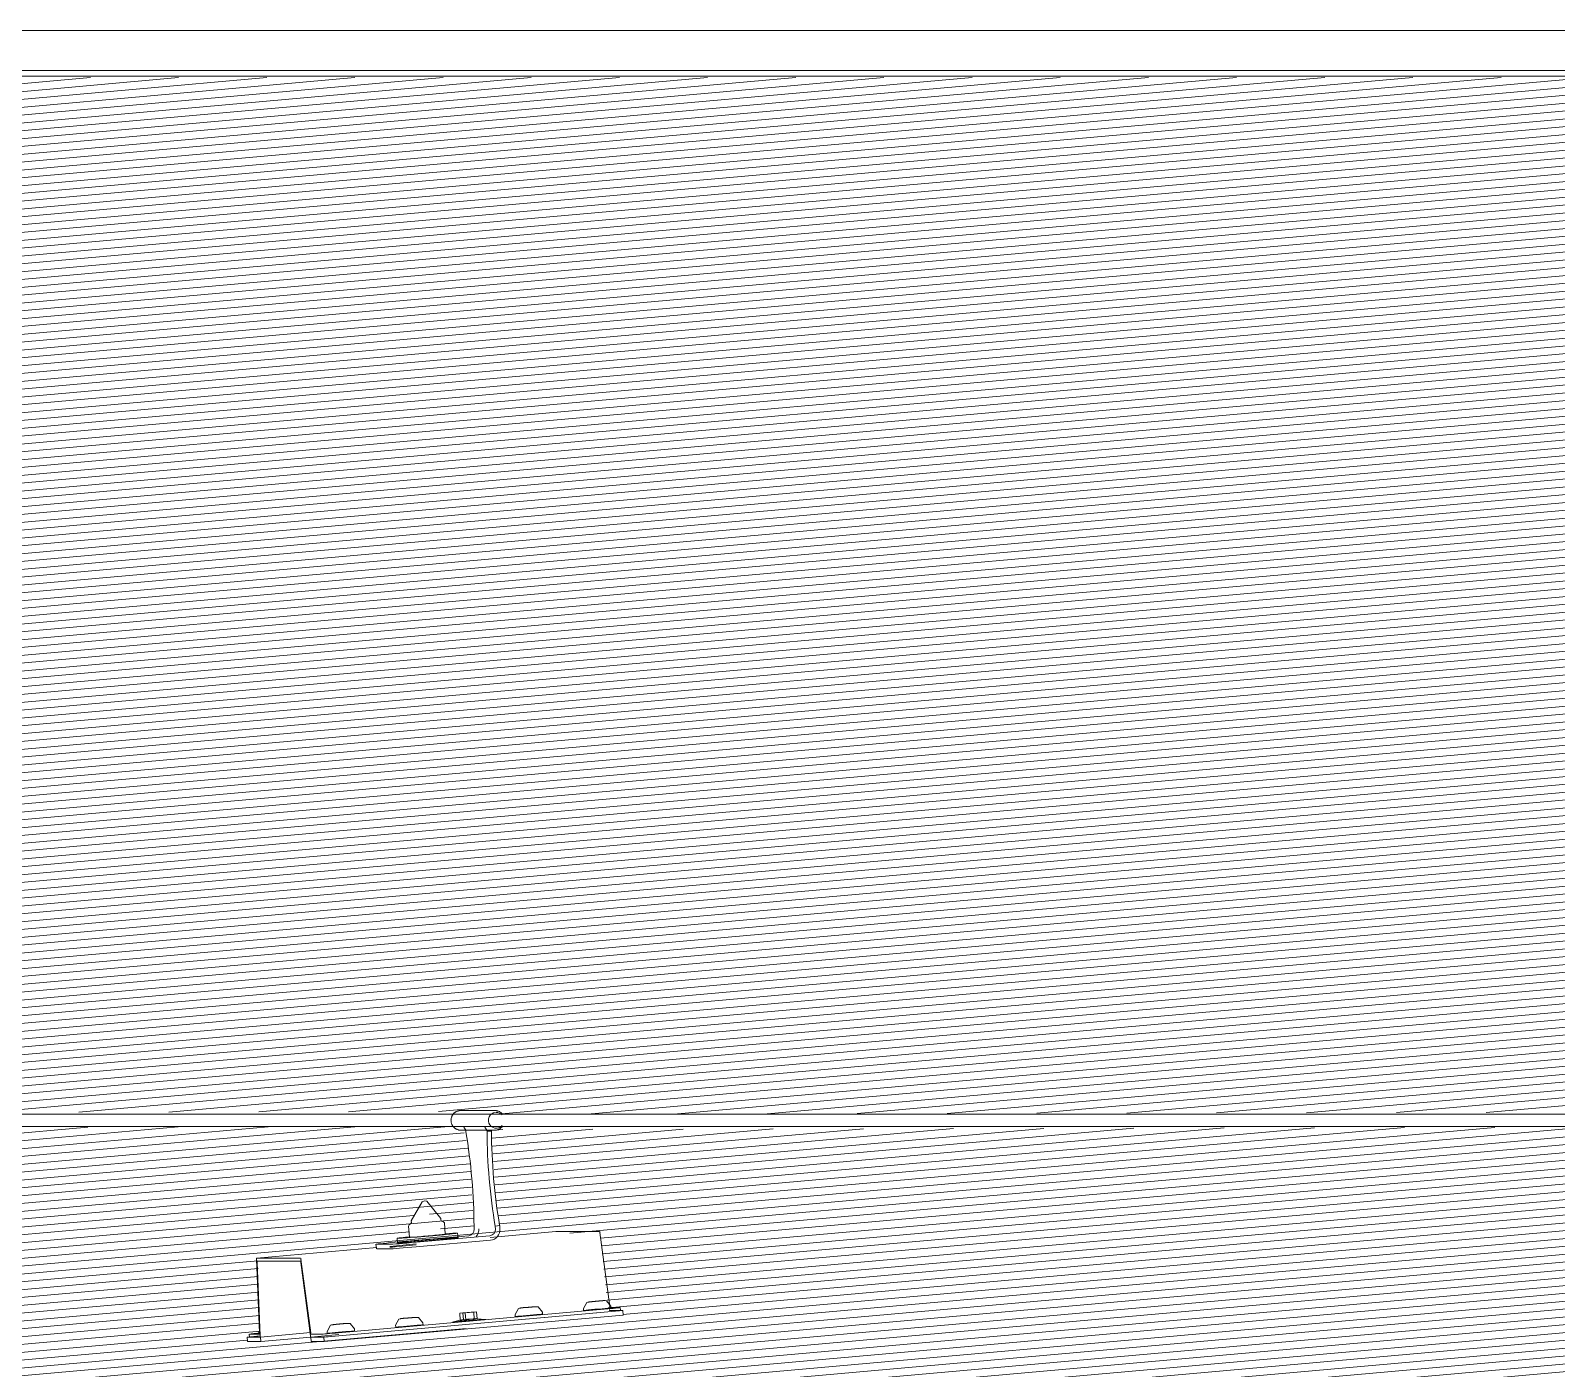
# Model space of a CAD drawing. Header units: millimetres. Extents: x 4237772 to 4686020, y -673 to 29459.
# Drawn here: x 4311462 to 4312463, y 16833 to 17711 of the extents above; entities that cross this region are included whole.
import ezdxf

# ---------------------------------------------------------------- set-up
doc = ezdxf.new("R2010")
doc.units = ezdxf.units.MM
for name, color, linetype, lineweight in [('A-ROOF', 132, 'Continuous', 5), ('A-ROOF-PATT', 132, 'Continuous', 5), ('Q-SPCQ', 91, 'Continuous', 5)]:
    doc.layers.add(name, color=color, linetype=linetype, lineweight=lineweight)

# ---------------------------------------------------------------- blocks, each defined once
blk = doc.blocks.new('Static Line_Sayfa_Metal Deck_Pan Mount - Up to 15 _ pitch - Max 2 Users-1845874-SECTION - GRIDS C4-C5')
at = {"layer": 'Q-SPCQ'}
for p, q in [((4319799.4, 16999.9), (4303711.4, 16999.9)), ((4311766.4, 17002.4), (4311744.4, 17002.4)), ((4303711.4, 16991.9), (4319799.4, 16991.9)), ((4311744.4, 16989.4), (4311766.4, 16989.4)), ((4311747.5, 16989.4), (4311746.2, 16991.4)), ((4311747.6, 16988.3), (4311747.5, 16989.4)), ((4311747.5, 16989.4), (4311761.4, 16989.4)), ((4311760.1, 16991.4), (4311761.4, 16989.4)), ((4311761.4, 16989.4), (4311761.5, 16988.3)), ((4311761.5, 16988.3), (4311764.5, 16988.5)), ((4311764.5, 16988.5), (4311764.4, 16989.7)), ((4311710, 16926.5), (4311710.4, 16927.3)), ((4311710, 16926.5), (4311710.7, 16919.2)), ((4311711.6, 16928.1), (4311710.4, 16927.3)), ((4311711.9, 16928.9), (4311711.6, 16928.1)), ((4311711.8, 16929.9), (4311711.9, 16928.9)), ((4311731.2, 16930.5), (4311731.1, 16931.5)), ((4311731.2, 16930.5), (4311731.7, 16929.8)), ((4311733, 16929.2), (4311731.7, 16929.8)), ((4311733.5, 16928.6), (4311733, 16929.2)), ((4311734.1, 16921.2), (4311733.5, 16928.6)), ((4311753.1, 16924.5), (4311753, 16926.5)), ((4311769.8, 16926.8), (4311766.9, 16926.5)), ((4311766.9, 16926.5), (4311767, 16924.5)), ((4311770, 16924.8), (4311769.8, 16926.8)), ((4311688.6, 16914.6), (4311688.9, 16911.6)), ((4311688.9, 16914.6), (4311697.6, 16914.6)), ((4311715, 16914.8), (4311697.7, 16913.2)), ((4311701, 16915.9), (4311749.6, 16920.2)), ((4311715, 16914.1), (4311701.2, 16912.9)), ((4311702.6, 16918.5), (4311702.8, 16915.5)), ((4311763.4, 16920.2), (4311714.9, 16915.9)), ((4311715.1, 16912.9), (4311763.7, 16917.2)), ((4311742.5, 16918.9), (4311742.2, 16921.9)), ((4311806.6, 16922.9), (4311763.5, 16919.1)), ((4311806.6, 16922.9), (4311835.4, 16922.9)), ((4311835.6, 16922.2), (4311842, 16873.8)), ((4311610.3, 16904.7), (4311612.3, 16856.4)), ((4311689.1, 16912.5), (4311610.4, 16905.5)), ((4311639.2, 16905.5), (4311610.4, 16905.5)), ((4311645.8, 16856.4), (4311639.4, 16904.7)), ((4311689.1, 16911.6), (4311697.8, 16911.6)), ((4311612.7, 16854.4), (4311610.7, 16902.7)), ((4311610.8, 16903.5), (4311639.1, 16903.5)), ((4311639.3, 16902.7), (4311645.7, 16854.4)), ((4311842.9, 16872.6), (4311842.7, 16873.9)), ((4311850.7, 16871.1), (4311654.4, 16853.7)), ((4311850.9, 16868.1), (4311654.7, 16850.7)), ((4311840.7, 16872.2), (4311664.1, 16856.5)), ((4311840.8, 16870.2), (4311664.3, 16854.5)), ((4311744.5, 16864.9), (4311738.9, 16863.5)), ((4311745.6, 16869.5), (4311743.6, 16869.3)), ((4311743.6, 16869.3), (4311747.2, 16869.5)), ((4311743.6, 16869.3), (4311743.9, 16864.7)), ((4311747.7, 16864.1), (4311744, 16863.9)), ((4311744, 16863.9), (4311746, 16864.1)), ((4311751.1, 16870), (4311745.6, 16869.5)), ((4311745.6, 16869.5), (4311746, 16865)), ((4311746, 16864.1), (4311751.5, 16864.6)), ((4311747.2, 16869.5), (4311752.8, 16870)), ((4311747.2, 16869.5), (4311747.6, 16865)), ((4311753.2, 16864.6), (4311747.7, 16864.1)), ((4311754.7, 16870.3), (4311751.1, 16870)), ((4311751.5, 16864.6), (4311755.1, 16864.9)), ((4311752.8, 16870), (4311754.7, 16870.3)), ((4311752.8, 16870), (4311753.1, 16865.5)), ((4311755.1, 16864.9), (4311753.2, 16864.6)), ((4311755, 16865.7), (4311754.7, 16870.3)), ((4311760.7, 16865.3), (4311754.9, 16865.7)), ((4311779.9, 16868.4), (4311780, 16867.1)), ((4311798, 16868.6), (4311797.9, 16870)), ((4311824.8, 16872.4), (4311824.9, 16871.1)), ((4311842, 16871.1), (4311850.7, 16871.1)), ((4311848.9, 16871.1), (4311842.1, 16871.1)), ((4311842.2, 16873.1), (4311848.7, 16873.1)), ((4311849.1, 16871.1), (4311848.9, 16873.1)), ((4311850.7, 16871.1), (4311850.9, 16868.1)), ((4311612.7, 16854.4), (4311604.1, 16853.7)), ((4311612.8, 16853.7), (4311604.1, 16853.7)), ((4311604.1, 16853.7), (4311604.3, 16850.7)), ((4311605.5, 16855.7), (4311605.7, 16853.7)), ((4311612.2, 16855.7), (4311605.7, 16855.7)), ((4311605.8, 16853.7), (4311612.6, 16853.7)), ((4311611.4, 16857.4), (4311611.5, 16856.1)), ((4311612.8, 16853.7), (4311645.7, 16856.6)), ((4311612.8, 16853.7), (4311645.7, 16856.6)), ((4311613, 16850.7), (4311612.8, 16853.7)), ((4311645.8, 16853.6), (4311613, 16850.7)), ((4311645.8, 16853.7), (4311664.2, 16855.3)), ((4311645.8, 16853.7), (4311646, 16850.7)), ((4311654.4, 16853.7), (4311645.8, 16853.7)), ((4311645.9, 16853.7), (4311652.7, 16853.7)), ((4311652.5, 16855.7), (4311646, 16855.7)), ((4311654.7, 16850.7), (4311654.4, 16853.7)), ((4311656.6, 16857.4), (4311656.7, 16856.1)), ((4311674.6, 16857.7), (4311674.5, 16859)), ((4311701.5, 16861.4), (4311701.6, 16860.1)), ((4311719.5, 16861.7), (4311719.4, 16863)), ((4311604.3, 16850.7), (4311613, 16850.7)), ((4311646, 16850.7), (4311654.7, 16850.7))]:
    blk.add_line(p, q, dxfattribs=at)
at = {"layer": 'Q-SPCQ', "flags": 128}
for points in [[(4311743.8, 17002.4), (4311743.6, 17002.3), (4311743.3, 17002.3), (4311743, 17002.2), (4311742.8, 17002.2), (4311742.5, 17002.1), (4311742.3, 17002), (4311742, 17001.9), (4311741.8, 17001.8), (4311741.5, 17001.7), (4311741.3, 17001.6), (4311741, 17001.5), (4311740.8, 17001.3), (4311740.6, 17001.2), (4311740.4, 17001), (4311740.2, 17000.9), (4311740, 17000.7), (4311739.8, 17000.5), (4311739.6, 17000.3), (4311739.4, 17000.1), (4311739.3, 16999.9), (4311739.1, 16999.7), (4311739, 16999.5), (4311738.8, 16999.3), (4311738.7, 16999.1), (4311738.6, 16998.8), (4311738.5, 16998.6), (4311738.4, 16998.4), (4311738.3, 16998.1), (4311738.2, 16997.9), (4311738.1, 16997.7), (4311738, 16997.4), (4311738, 16997.2), (4311737.9, 16996.9), (4311737.9, 16996.7), (4311737.9, 16996.4), (4311737.9, 16996.2), (4311737.8, 16995.9), (4311737.9, 16995.6), (4311737.9, 16995.4), (4311737.9, 16995.1), (4311737.9, 16994.9), (4311738, 16994.6), (4311738, 16994.4), (4311738.1, 16994.1), (4311738.2, 16993.9), (4311738.2, 16993.7), (4311738.3, 16993.4), (4311738.4, 16993.2), (4311738.6, 16993), (4311738.7, 16992.7), (4311738.8, 16992.5), (4311738.9, 16992.3), (4311739.1, 16992.1), (4311739.2, 16991.9), (4311739.4, 16991.7), (4311739.6, 16991.5), (4311739.8, 16991.3), (4311740, 16991.1), (4311740.2, 16990.9), (4311740.4, 16990.8), (4311740.6, 16990.6), (4311740.8, 16990.5), (4311741, 16990.3), (4311741.2, 16990.2), (4311741.5, 16990.1), (4311741.7, 16990), (4311742, 16989.8), (4311742.2, 16989.8), (4311742.5, 16989.7), (4311742.7, 16989.6), (4311743, 16989.5), (4311743.2, 16989.5), (4311743.5, 16989.4), (4311743.8, 16989.4), (4311744, 16989.4), (4311744.3, 16989.4), (4311744.4, 16989.4)], [(4311744.4, 17002.4), (4311744.1, 17002.4), (4311743.9, 17002.4), (4311743.8, 17002.4)], [(4311771.2, 17000.3), (4311771.1, 17000.5), (4311770.9, 17000.7), (4311770.7, 17000.8), (4311770.5, 17001), (4311770.3, 17001.1), (4311770, 17001.3), (4311769.8, 17001.4), (4311769.6, 17001.6), (4311769.4, 17001.7), (4311769.1, 17001.8), (4311768.9, 17001.9), (4311768.6, 17002), (4311768.4, 17002.1), (4311768.1, 17002.2), (4311767.8, 17002.2), (4311767.6, 17002.3), (4311767.3, 17002.3), (4311767.1, 17002.3), (4311766.8, 17002.4), (4311766.5, 17002.4), (4311766.4, 17002.4)], [(4311766.4, 16989.4), (4311766.7, 16989.4), (4311767, 16989.4), (4311767, 16989.4)], [(4311767, 16989.4), (4311767.3, 16989.4), (4311767.5, 16989.5), (4311767.8, 16989.5), (4311768.1, 16989.6), (4311768.3, 16989.7), (4311768.6, 16989.7), (4311768.8, 16989.8), (4311769.1, 16989.9), (4311769.3, 16990), (4311769.5, 16990.2), (4311769.8, 16990.3), (4311770, 16990.4), (4311770.2, 16990.6), (4311770.4, 16990.7), (4311770.6, 16990.9), (4311770.8, 16991.1), (4311771, 16991.3), (4311771.2, 16991.4), (4311771.4, 16991.6), (4311771.6, 16991.8)], [(4311711.8, 16929.9), (4311719, 16942.5), (4311720.4, 16943.1)], [(4311731.1, 16931.5), (4311721.9, 16942.8), (4311720.4, 16943.1)], [(4311779.9, 16868.4), (4311782.2, 16872.4), (4311782.9, 16872.6), (4311783.1, 16872.7), (4311783.3, 16872.7), (4311783.4, 16872.7), (4311783.5, 16872.7), (4311783.6, 16872.8), (4311783.7, 16872.8), (4311783.7, 16872.8), (4311783.8, 16872.8), (4311783.9, 16872.8), (4311784, 16872.8), (4311784.1, 16872.8), (4311784.2, 16872.8), (4311784.4, 16872.9), (4311784.5, 16872.9), (4311784.6, 16872.9), (4311784.7, 16872.9), (4311784.9, 16872.9), (4311785, 16872.9), (4311785.2, 16872.9), (4311785.3, 16873), (4311785.5, 16873), (4311785.7, 16873), (4311785.8, 16873), (4311786, 16873), (4311786.2, 16873), (4311786.4, 16873), (4311786.5, 16873.1), (4311786.7, 16873.1), (4311786.9, 16873.1), (4311787.1, 16873.1), (4311787.3, 16873.1), (4311787.5, 16873.2), (4311787.7, 16873.2), (4311787.9, 16873.2), (4311788.1, 16873.2), (4311788.3, 16873.2), (4311788.5, 16873.2), (4311788.7, 16873.3), (4311788.9, 16873.3), (4311789.1, 16873.3), (4311789.3, 16873.3), (4311789.5, 16873.3), (4311789.7, 16873.3), (4311789.9, 16873.4), (4311790.1, 16873.4), (4311790.3, 16873.4), (4311790.5, 16873.4), (4311790.6, 16873.4), (4311790.8, 16873.4), (4311791, 16873.4), (4311791.2, 16873.5), (4311791.4, 16873.5), (4311791.5, 16873.5), (4311791.7, 16873.5), (4311791.8, 16873.5), (4311792, 16873.5), (4311792.1, 16873.5), (4311792.3, 16873.5), (4311792.4, 16873.6), (4311792.6, 16873.6), (4311792.7, 16873.6), (4311792.8, 16873.6), (4311792.9, 16873.6), (4311793, 16873.6), (4311793.1, 16873.6), (4311793.2, 16873.6), (4311793.3, 16873.6), (4311793.4, 16873.6), (4311793.5, 16873.6), (4311793.6, 16873.6), (4311793.7, 16873.6), (4311793.8, 16873.6), (4311793.8, 16873.6)], [(4311797.9, 16870), (4311795, 16873.5), (4311794.3, 16873.6), (4311794, 16873.6), (4311793.8, 16873.6), (4311793.8, 16873.6)], [(4311824.8, 16872.4), (4311827.1, 16876.4), (4311827.7, 16876.6), (4311828, 16876.7), (4311828.1, 16876.7), (4311828.3, 16876.7), (4311828.4, 16876.7), (4311828.4, 16876.7), (4311828.5, 16876.8), (4311828.6, 16876.8), (4311828.7, 16876.8), (4311828.8, 16876.8), (4311828.9, 16876.8), (4311829, 16876.8), (4311829.1, 16876.8), (4311829.2, 16876.8), (4311829.4, 16876.8), (4311829.5, 16876.9), (4311829.6, 16876.9), (4311829.8, 16876.9), (4311829.9, 16876.9), (4311830.1, 16876.9), (4311830.2, 16876.9), (4311830.4, 16877), (4311830.5, 16877), (4311830.7, 16877), (4311830.9, 16877), (4311831, 16877), (4311831.2, 16877), (4311831.4, 16877.1), (4311831.6, 16877.1), (4311831.8, 16877.1), (4311832, 16877.1), (4311832.2, 16877.1), (4311832.4, 16877.1), (4311832.6, 16877.2), (4311832.8, 16877.2), (4311833, 16877.2), (4311833.2, 16877.2), (4311833.4, 16877.2), (4311833.6, 16877.2), (4311833.8, 16877.3), (4311834, 16877.3), (4311834.2, 16877.3), (4311834.4, 16877.3), (4311834.6, 16877.3), (4311834.8, 16877.3), (4311835, 16877.4), (4311835.1, 16877.4), (4311835.3, 16877.4), (4311835.5, 16877.4), (4311835.7, 16877.4), (4311835.9, 16877.4), (4311836.1, 16877.4), (4311836.2, 16877.5), (4311836.4, 16877.5), (4311836.6, 16877.5), (4311836.7, 16877.5), (4311836.9, 16877.5), (4311837, 16877.5), (4311837.2, 16877.5), (4311837.3, 16877.5), (4311837.4, 16877.5), (4311837.6, 16877.6), (4311837.7, 16877.6), (4311837.8, 16877.6), (4311837.9, 16877.6), (4311838, 16877.6), (4311838.1, 16877.6), (4311838.2, 16877.6), (4311838.3, 16877.6), (4311838.4, 16877.6), (4311838.5, 16877.6), (4311838.6, 16877.6), (4311838.7, 16877.6), (4311838.7, 16877.6)], [(4311842.7, 16873.9), (4311839.8, 16877.5), (4311839.1, 16877.6), (4311838.9, 16877.6), (4311838.7, 16877.6), (4311838.7, 16877.6)], [(4311701.5, 16861.4), (4311703.7, 16865.4), (4311704.4, 16865.6), (4311704.6, 16865.7), (4311704.8, 16865.7), (4311704.9, 16865.8), (4311705, 16865.8), (4311705.1, 16865.8), (4311705.2, 16865.8), (4311705.3, 16865.8), (4311705.3, 16865.8), (4311705.4, 16865.8), (4311705.5, 16865.8), (4311705.6, 16865.9), (4311705.8, 16865.9), (4311705.9, 16865.9), (4311706, 16865.9), (4311706.1, 16865.9), (4311706.3, 16865.9), (4311706.4, 16865.9), (4311706.5, 16865.9), (4311706.7, 16866), (4311706.8, 16866), (4311707, 16866), (4311707.2, 16866), (4311707.3, 16866), (4311707.5, 16866), (4311707.7, 16866.1), (4311707.9, 16866.1), (4311708.1, 16866.1), (4311708.2, 16866.1), (4311708.4, 16866.1), (4311708.6, 16866.1), (4311708.8, 16866.2), (4311709, 16866.2), (4311709.2, 16866.2), (4311709.4, 16866.2), (4311709.6, 16866.2), (4311709.8, 16866.3), (4311710, 16866.3), (4311710.2, 16866.3), (4311710.4, 16866.3), (4311710.6, 16866.3), (4311710.8, 16866.3), (4311711, 16866.4), (4311711.2, 16866.4), (4311711.4, 16866.4), (4311711.6, 16866.4), (4311711.8, 16866.4), (4311712, 16866.4), (4311712.2, 16866.4), (4311712.3, 16866.5), (4311712.5, 16866.5), (4311712.7, 16866.5), (4311712.9, 16866.5), (4311713, 16866.5), (4311713.2, 16866.5), (4311713.4, 16866.5), (4311713.5, 16866.5), (4311713.7, 16866.6), (4311713.8, 16866.6), (4311713.9, 16866.6), (4311714.1, 16866.6), (4311714.2, 16866.6), (4311714.3, 16866.6), (4311714.4, 16866.6), (4311714.5, 16866.6), (4311714.6, 16866.6), (4311714.7, 16866.6), (4311714.8, 16866.6), (4311714.9, 16866.6), (4311715, 16866.6), (4311715.1, 16866.6), (4311715.2, 16866.6), (4311715.3, 16866.6), (4311715.3, 16866.6)], [(4311719.4, 16863), (4311716.5, 16866.5), (4311715.8, 16866.6), (4311715.5, 16866.6), (4311715.4, 16866.6), (4311715.3, 16866.6)], [(4311656.6, 16857.4), (4311658.8, 16861.4), (4311659.5, 16861.7), (4311659.8, 16861.7), (4311659.9, 16861.8), (4311660, 16861.8), (4311660.1, 16861.8), (4311660.2, 16861.8), (4311660.3, 16861.8), (4311660.4, 16861.8), (4311660.5, 16861.8), (4311660.6, 16861.8), (4311660.7, 16861.9), (4311660.8, 16861.9), (4311660.9, 16861.9), (4311661, 16861.9), (4311661.1, 16861.9), (4311661.3, 16861.9), (4311661.4, 16861.9), (4311661.5, 16861.9), (4311661.7, 16862), (4311661.8, 16862), (4311662, 16862), (4311662.1, 16862), (4311662.3, 16862), (4311662.5, 16862), (4311662.6, 16862.1), (4311662.8, 16862.1), (4311663, 16862.1), (4311663.2, 16862.1), (4311663.4, 16862.1), (4311663.6, 16862.1), (4311663.7, 16862.2), (4311663.9, 16862.2), (4311664.1, 16862.2), (4311664.3, 16862.2), (4311664.5, 16862.2), (4311664.7, 16862.2), (4311664.9, 16862.3), (4311665.1, 16862.3), (4311665.3, 16862.3), (4311665.5, 16862.3), (4311665.7, 16862.3), (4311665.9, 16862.4), (4311666.1, 16862.4), (4311666.3, 16862.4), (4311666.5, 16862.4), (4311666.7, 16862.4), (4311666.9, 16862.4), (4311667.1, 16862.4), (4311667.3, 16862.5), (4311667.5, 16862.5), (4311667.7, 16862.5), (4311667.8, 16862.5), (4311668, 16862.5), (4311668.2, 16862.5), (4311668.3, 16862.5), (4311668.5, 16862.6), (4311668.6, 16862.6), (4311668.8, 16862.6), (4311668.9, 16862.6), (4311669.1, 16862.6), (4311669.2, 16862.6), (4311669.3, 16862.6), (4311669.4, 16862.6), (4311669.6, 16862.6), (4311669.7, 16862.6), (4311669.8, 16862.6), (4311669.9, 16862.6), (4311670, 16862.6), (4311670.1, 16862.7), (4311670.1, 16862.7), (4311670.2, 16862.7), (4311670.3, 16862.7), (4311670.4, 16862.7), (4311670.4, 16862.7)], [(4311674.5, 16859), (4311671.6, 16862.5), (4311670.9, 16862.6), (4311670.6, 16862.7), (4311670.5, 16862.7), (4311670.4, 16862.7)]]:
    blk.add_lwpolyline(points, dxfattribs=at)
at = {"layer": 'Q-SPCQ'}
for centre, major_axis, ratio, start_param, end_param in [((4311767.6, 16995.9), (0, 5.22), 0.984809, 0.087266, 3.228859), ((4311767.6, 16995.9), (0, 5.22), 0.984809, 5.445335, 6.283185), ((4311739.4, 16957.4), (-6.2, 69.7), 0.172982, 4.23824, 5.155806), ((4311775.1, 16957.4), (-6.2, 69.7), 0.172982, 1.096647, 2.014213), ((4311778, 16957.7), (-6.2, 69.7), 0.172982, 1.096647, 2.014213), ((4311767.6, 16995.9), (0, 5.22), 0.984809, 3.228859, 3.975747), ((4311749.2, 16924.2), (0, 4), 0.984809, 3.228859, 4.799655), ((4311749.2, 16924.2), (0, 7), 0.984809, 4.014257, 4.799655), ((4311763.1, 16924.2), (0, 4), 0.984809, 3.228859, 4.799655), ((4311763.1, 16924.2), (0, 7), 0.984809, 3.228859, 4.799655), ((4311703.6, 16915.9), (14.9, 1.3), 0.015134, 1.744673, 3.315469), ((4311712.3, 16915.9), (14.9, 1.3), 0.015134, 3.315469, 4.886265), ((4311722.6, 16917.2), (19.8, 1.7), 0.015134, 0.173876, 3.315469), ((4311722.4, 16920.2), (19.8, 1.7), 0.015134, 2.242443, 3.315469), ((4311722.4, 16920.2), (19.8, 1.7), 0.015134, 3.315469, 6.457062), ((4311722.6, 16917.2), (19.8, 1.7), 0.015134, 3.315469, 6.457062), ((4311722.4, 16920.2), (11.7, 1), 0.015134, 3.315469, 6.457062), ((4311722.4, 16920.2), (19.8, 1.7), 0.015134, 0.173876, 0.959275), ((4311835.5, 16921.9), (-0.088, 0.996), 0.172982, 4.949182, 6.048046), ((4311610.5, 16904.5), (-0.088, 0.996), 0.172982, 0.204407, 1.303271), ((4311639.3, 16904.5), (-0.088, 0.996), 0.172982, 4.949182, 6.267819), ((4311703.9, 16912.9), (14.9, 1.3), 0.015134, 1.744673, 1.991992), ((4311712.5, 16912.9), (14.9, 1.3), 0.015134, 3.315469, 4.886265), ((4311610.9, 16902.5), (-0.088, 0.996), 0.172982, 0.204407, 1.303271), ((4311639.2, 16902.5), (-0.088, 0.996), 0.172982, 4.949182, 6.267819), ((4311842.1, 16874.1), (-0.088, 0.996), 0.172982, 1.80759, 2.906454), ((4311749.8, 16864.4), (11, 0.9), 0.015134, 0.173876, 3.315469), ((4311749.8, 16864.4), (11, 0.9), 0.015134, 3.315469, 6.457062), ((4311789, 16867.9), (8.97, 0.77), 0.015134, 0.173876, 3.315469), ((4311789, 16867.9), (8.97, 0.77), 0.015134, 3.315469, 6.457062), ((4311833.9, 16871.9), (8.97, 0.77), 0.015134, 0.173876, 3.315469), ((4311833.9, 16871.9), (8.97, 0.77), 0.015134, 3.315469, 6.457062), ((4311838.9, 16872.2), (9.96, 0.86), 0.015134, 4.886265, 6.457062), ((4311842, 16872.1), (-0.088, 0.996), 0.172982, 1.80759, 3.126226), ((4311839.1, 16870.2), (9.96, 0.86), 0.015134, 5.409864, 6.457062), ((4311615.5, 16856.5), (9.96, 0.86), 0.015134, 2.006472, 3.315469), ((4311615.6, 16854.5), (9.96, 0.86), 0.015134, 2.006472, 3.05367), ((4311620.5, 16856.9), (8.97, 0.77), 0.015134, 3.141593, 3.315469), ((4311612.1, 16856.7), (-0.088, 0.996), 0.172982, 3.141593, 4.444863), ((4311612.5, 16854.7), (-0.088, 0.996), 0.172982, 3.141593, 4.444863), ((4311645.8, 16854.7), (-0.088, 0.996), 0.172982, 1.80759, 3.126226), ((4311645.9, 16856.7), (-0.088, 0.996), 0.172982, 1.80759, 3.126226), ((4311662.3, 16856.5), (9.96, 0.86), 0.015134, 3.315469, 4.886265), ((4311662.5, 16854.5), (9.96, 0.86), 0.015134, 3.577268, 4.362667), ((4311665.7, 16856.9), (8.97, 0.77), 0.015134, 0.173876, 3.315469), ((4311665.7, 16856.9), (8.97, 0.77), 0.015134, 3.315469, 6.457062), ((4311710.5, 16860.9), (8.97, 0.77), 0.015134, 0.173876, 3.315469), ((4311710.5, 16860.9), (8.97, 0.77), 0.015134, 3.315469, 6.457062)]:
    blk.add_ellipse(centre, major_axis=major_axis, ratio=ratio, start_param=start_param, end_param=end_param, dxfattribs=at)
for points in [[(4311743.9, 16864.7), (4311744.6, 16864.8), (4311745.8, 16865), (4311747, 16865), (4311747.6, 16865)], [(4311746, 16865), (4311745.6, 16865), (4311744.9, 16865), (4311744.3, 16864.8), (4311743.9, 16864.7)], [(4311751.5, 16865.5), (4311750.5, 16865.5), (4311748.7, 16865.4), (4311746.9, 16865.1), (4311746, 16865)], [(4311747.6, 16865), (4311748.5, 16865.1), (4311750.4, 16865.4), (4311752.2, 16865.5), (4311753.1, 16865.5)], [(4311755, 16865.7), (4311754.4, 16865.8), (4311753.2, 16865.8), (4311752.1, 16865.6), (4311751.5, 16865.5)], [(4311753.1, 16865.5), (4311753.5, 16865.6), (4311754.1, 16865.8), (4311754.7, 16865.8), (4311755, 16865.7)]]:
    blk.add_open_spline(points, degree=3, dxfattribs=at)
blk = doc.blocks.new('Ridge Capping - Ridge Capping-1882401-SECTION - GRIDS C4-C5')
at = {"layer": 'A-ROOF'}
for p, q in [((4311128.9, 17710.8), (4330502.4, 17710.9)), ((4330207.8, 17684.7), (4310834.3, 17684.7)), ((4330199.7, 17681), (4310826.5, 17681))]:
    blk.add_line(p, q, dxfattribs=at)

msp = doc.modelspace()

# ---------------------------------------------------------------- hatches: boundary and pattern name
at = {"layer": 'A-ROOF-PATT'}
h = msp.add_hatch(dxfattribs=at)
h.set_pattern_fill('FP_1', color=256, style=0, pattern_type=2)
h.set_pattern_definition([(5.077, (33884.955, -378081.246), (-57.82285798, -2.2084e-06), [])])
h.paths.add_polyline_path([(4321131.9, 16882.5), (4321136.8, 16921.5), (4321136.5, 16907.7)])
h.paths.add_polyline_path([(4308219.8, 15733.2), (4321131.9, 16882.5), (4321138.2, 16907.7), (4321139.7, 16913.4), (4321139.7, 16917.4), (4321144.3, 16917.4), (4321149, 16881.9), (4321588.1, 16922.6), (4321586.5, 16926), (4321581.1, 16930.8), (4321580.8, 16934.9), (4321589.8, 16938.6), (4321597.8, 16937.3), (4321602.5, 16936.1), (4321760.2, 16936.1), (4330154.7, 17681), (4329622.5, 17681), (4310814.6, 17679.9), (4302722.9, 16961), (4302725.8, 16926.9), (4302701.2, 16923.2), (4302805.2, 16921.5), (4302826.9, 16878.1), (4302869.1, 16877.1), (4302869, 16872.1), (4302802.8, 16868.2), (4302802.5, 16870.2), (4302779.9, 16868.2), (4302779.6, 16870.6), (4302729.5, 16868.2), (4302727.4, 16875.1), (4302710.8, 16911.3), (4302665, 16907.3), (4302649.1, 16852.5), (4302585, 16848.9), (4302584.7, 16850.9), (4302562.1, 16848.9), (4302561.8, 16851.3), (4302511.7, 16848.9), (4302511.4, 16854.9), (4302553.3, 16858.6), (4302566.9, 16910.1), (4302672.6, 16921.5), (4302673.3, 16932.2), (4302694.5, 16932.6), (4302696, 16933.3), (4302680.9, 16934.1), (4302679.7, 16934.9), (4302670.5, 16934.1), (4302673.3, 16942.3), (4302697.9, 16939), (4302698.3, 16940.6), (4302698.3, 16946.2), (4302701.8, 16959.1), (4291582.4, 15971.2), (4300499.3, 15971.2), (4298099.9, 15758), (4308200.8, 15733.3)])
h.paths.add_polyline_path([(4320706.1, 16848.9), (4320660.7, 16848.9), (4320660.4, 16851.3), (4320610.3, 16848.9), (4320610, 16854.9), (4320651.9, 16858.6), (4320665.4, 16910.1), (4320771.2, 16921.5), (4320771.3, 16932.1), (4320769.1, 16934.1), (4320771.1, 16939.3), (4320781.5, 16941), (4320784.8, 16940.5), (4320789.9, 16941.6), (4320795.6, 16941.7), (4320797, 16946.2), (4320794.9, 16976.7), (4320795.6, 16979.2), (4320796.6, 16980.9), (4320795.6, 16992.4), (4320800.7, 16992.4), (4320819.5, 16946.5), (4320816.1, 16946.2), (4320817.2, 16926.4), (4320799.4, 16926.4), (4320801.5, 16923.2), (4320903.8, 16921.5), (4320925.5, 16878.1), (4320967.6, 16878.1), (4320967.6, 16872.1), (4320901.4, 16868.2), (4320901.1, 16870.2), (4320878.5, 16868.2), (4320878.2, 16870.6), (4320828.1, 16868.2), (4320826, 16875.1), (4320809.4, 16911.3), (4320763.6, 16907.3), (4320747.7, 16852.5), (4320713.5, 16849.5)])
h.paths.add_polyline_path([(4303610.6, 16850.7), (4303602.2, 16850.7), (4303601.9, 16853.6), (4303560.5, 16850.7), (4303560.3, 16853.7), (4303568.8, 16856.4), (4303567.2, 16905.5), (4303697.7, 16919.4), (4303719.6, 16920.2), (4303719.9, 16919.1), (4303762.8, 16922.9), (4303776, 16921.5), (4303791.9, 16921.5), (4303797, 16873.1), (4303798.4, 16871.1), (4303806.8, 16871.1), (4303806.8, 16868.1), (4303610.9, 16850.7)])
h.paths.add_polyline_path([(4304616.1, 16850.7), (4304607.7, 16850.7), (4304607.4, 16853.6), (4304566, 16850.7), (4304565.7, 16853.7), (4304574.3, 16856.4), (4304572.6, 16905.5), (4304703.2, 16919.4), (4304725.1, 16920.2), (4304725.4, 16919.1), (4304768.3, 16922.9), (4304781.5, 16921.5), (4304797.4, 16921.5), (4304802.5, 16873.1), (4304803.9, 16871.1), (4304812.3, 16871.1), (4304812.3, 16868.1), (4304616.4, 16850.7)])
h.paths.add_polyline_path([(4305621.8, 16850.7), (4305613.2, 16850.7), (4305612.9, 16853.6), (4305571.5, 16850.7), (4305571.2, 16853.7), (4305579.8, 16856.4), (4305578.1, 16905.5), (4305708.7, 16919.4), (4305730.6, 16920.2), (4305730.8, 16919.1), (4305773.8, 16922.9), (4305787, 16921.5), (4305802.9, 16921.5), (4305808, 16873.1), (4305809.3, 16871.1), (4305817.8, 16871.1), (4305817.8, 16868.1), (4305655.5, 16853.7)])
h.paths.add_polyline_path([(4306627.3, 16850.7), (4306618.6, 16850.7), (4306618.4, 16853.6), (4306577, 16850.7), (4306576.7, 16853.7), (4306585.3, 16856.4), (4306583.6, 16905.5), (4306714.2, 16919.4), (4306736.1, 16920.2), (4306736.3, 16919.1), (4306779.2, 16922.9), (4306792.5, 16921.5), (4306808.3, 16921.5), (4306813.5, 16873.1), (4306814.8, 16871.1), (4306823.3, 16871.1), (4306823.3, 16868.1), (4306661, 16853.7)])
h.paths.add_polyline_path([(4307632.8, 16850.7), (4307624.1, 16850.7), (4307623.9, 16853.6), (4307582.4, 16850.7), (4307582.2, 16853.7), (4307590.7, 16856.4), (4307589.1, 16905.5), (4307719.6, 16919.4), (4307741.5, 16920.2), (4307741.8, 16919.1), (4307784.7, 16922.9), (4307797.9, 16921.5), (4307813.8, 16921.5), (4307818.9, 16873.1), (4307820.3, 16871.1), (4307828.7, 16871.1), (4307828.7, 16868.1), (4307666.4, 16853.7)])
h.paths.add_polyline_path([(4308638, 16850.7), (4308629.6, 16850.7), (4308629.3, 16853.6), (4308587.9, 16850.7), (4308587.7, 16853.7), (4308596.2, 16856.4), (4308594.5, 16905.5), (4308725.1, 16919.4), (4308747, 16920.2), (4308747.3, 16919.1), (4308790.2, 16922.9), (4308803.4, 16921.5), (4308819.3, 16921.5), (4308824.4, 16873.1), (4308825.8, 16871.1), (4308834.2, 16871.1), (4308834.2, 16868.1), (4308638.3, 16850.7)])
h.paths.add_polyline_path([(4309643.5, 16850.7), (4309635.1, 16850.7), (4309634.8, 16853.6), (4309593.4, 16850.7), (4309593.1, 16853.7), (4309601.7, 16856.4), (4309600, 16905.5), (4309730.6, 16919.4), (4309752.5, 16920.2), (4309752.7, 16919.1), (4309795.7, 16922.9), (4309808.9, 16921.5), (4309824.8, 16921.5), (4309830.1, 16873.1), (4309831.3, 16871.1), (4309839.7, 16871.1), (4309839.7, 16868.1), (4309643.7, 16850.7)])
h.paths.add_polyline_path([(4310604.9, 16850.7), (4310598.9, 16850.7), (4310598.6, 16853.7), (4310607.2, 16856.4), (4310605.5, 16905.5), (4310736.1, 16919.4), (4310758, 16920.2), (4310758.2, 16919.1), (4310814.6, 16922.9), (4310814.4, 16921.5), (4310830.2, 16921.5), (4310835.4, 16873.1), (4310836.7, 16871.1), (4310845.2, 16871.1), (4310845.2, 16868.1), (4310640.5, 16850.7), (4310640.3, 16853.6), (4310605.3, 16850.7)])
h.paths.add_polyline_path([(4311610.4, 16850.7), (4311604.3, 16850.7), (4311604.1, 16853.7), (4311612.7, 16856.4), (4311611, 16905.5), (4311741.5, 16919.4), (4311763.4, 16920.2), (4311763.7, 16919.1), (4311806.6, 16922.9), (4311819.8, 16921.5), (4311835.7, 16921.5), (4311840.8, 16873.1), (4311842.2, 16871.1), (4311850.7, 16871.1), (4311850.7, 16868.1), (4311646, 16850.7), (4311645.8, 16853.6), (4311610.7, 16850.7)])
h.paths.add_polyline_path([(4312659.9, 16850.7), (4312651.5, 16850.7), (4312651.2, 16853.6), (4312609.8, 16850.7), (4312609.6, 16853.7), (4312618.1, 16856.4), (4312616.4, 16905.5), (4312747, 16919.4), (4312768.9, 16920.2), (4312769.2, 16919.1), (4312812.1, 16922.9), (4312825.3, 16921.5), (4312841.2, 16921.5), (4312846.3, 16873.1), (4312847.7, 16871.1), (4312856.1, 16871.1), (4312856.1, 16868.1), (4312660.2, 16850.7)])
h.paths.add_polyline_path([(4313665.7, 16850.7), (4313657, 16850.7), (4313656.7, 16853.6), (4313615.3, 16850.7), (4313615, 16853.7), (4313623.6, 16856.4), (4313621.9, 16905.5), (4313752.5, 16919.4), (4313774.4, 16920.2), (4313774.7, 16919.1), (4313817.6, 16922.9), (4313830.8, 16921.5), (4313846.7, 16921.5), (4313851.8, 16873.1), (4313853.2, 16871.1), (4313861.6, 16871.1), (4313861.6, 16868.1), (4313699.3, 16853.7)])
h.paths.add_polyline_path([(4314670.9, 16850.7), (4314662.4, 16850.7), (4314662.2, 16853.6), (4314620.8, 16850.7), (4314620.5, 16853.7), (4314629.1, 16856.4), (4314627.4, 16905.5), (4314758, 16919.4), (4314779.9, 16920.2), (4314780.1, 16919.1), (4314823.1, 16922.9), (4314836.3, 16921.5), (4314852.2, 16921.5), (4314857.3, 16873.1), (4314858.6, 16871.1), (4314867.1, 16871.1), (4314867.1, 16868.1), (4314671.1, 16850.7)])
h.paths.add_polyline_path([(4315676.6, 16850.7), (4315667.9, 16850.7), (4315667.7, 16853.6), (4315626.3, 16850.7), (4315626, 16853.7), (4315634.6, 16856.4), (4315632.9, 16905.5), (4315764, 16919.5), (4315785.4, 16920.2), (4315785.6, 16919.1), (4315828.5, 16922.9), (4315841.7, 16921.5), (4315857.6, 16921.5), (4315862.8, 16873.1), (4315864.1, 16871.1), (4315872.6, 16871.1), (4315872.6, 16868.1), (4315710.2, 16853.7)])
h.paths.add_polyline_path([(4316681.8, 16850.7), (4316673.4, 16850.7), (4316673.1, 16853.6), (4316631.7, 16850.7), (4316631.5, 16853.7), (4316640, 16856.4), (4316638.4, 16905.5), (4316759.4, 16918.6), (4316790.8, 16920.2), (4316791.1, 16919.1), (4316834, 16922.9), (4316847.2, 16921.5), (4316863.1, 16921.5), (4316868.2, 16873.1), (4316869.6, 16871.1), (4316878, 16871.1), (4316878, 16868.1), (4316682.1, 16850.7)])
h.paths.add_polyline_path([(4319698.3, 16850.7), (4319689.8, 16850.7), (4319689.6, 16853.6), (4319648.2, 16850.7), (4319647.9, 16853.7), (4319656.5, 16856.4), (4319654.8, 16905.5), (4319785.4, 16919.4), (4319807.3, 16920.2), (4319807.5, 16919.1), (4319850.4, 16922.9), (4319863.7, 16921.5), (4319879.5, 16921.5), (4319884.7, 16873.1), (4319886, 16871.1), (4319894.5, 16871.1), (4319894.5, 16868.1), (4319698.5, 16850.7)])
h.paths.add_polyline_path([(4317687.6, 16850.7), (4317678.9, 16850.7), (4317678.6, 16853.6), (4317637.2, 16850.7), (4317636.9, 16853.7), (4317645.5, 16856.4), (4317643.8, 16905.5), (4317774.4, 16919.4), (4317796.3, 16920.2), (4317796.6, 16919.1), (4317839.5, 16922.9), (4317852.7, 16921.5), (4317868.6, 16921.5), (4317873.7, 16873.1), (4317875.1, 16871.1), (4317883.5, 16871.1), (4317883.5, 16868.1), (4317721.2, 16853.7)])
h.paths.add_polyline_path([(4318692.8, 16850.7), (4318684.4, 16850.7), (4318684.1, 16853.6), (4318642.7, 16850.7), (4318642.4, 16853.7), (4318651, 16856.4), (4318649.3, 16905.5), (4318779.9, 16919.4), (4318801.8, 16920.2), (4318802, 16919.1), (4318845, 16922.9), (4318858.2, 16921.5), (4318874.1, 16921.5), (4318879.2, 16873.1), (4318880.5, 16871.1), (4318889, 16871.1), (4318889, 16868.1), (4318693, 16850.7)])
h.paths.add_polyline_path([(4303667, 16919.1), (4303666.4, 16926.5), (4303687.7, 16926.8), (4303686.2, 16920.7), (4303671.1, 16919.4)])
h.paths.add_polyline_path([(4304672.5, 16919.1), (4304671.9, 16926.5), (4304693.1, 16926.8), (4304691.7, 16920.7), (4304676.5, 16919.4)])
h.paths.add_polyline_path([(4305678, 16919.1), (4305677.4, 16926.5), (4305698.6, 16926.8), (4305697.2, 16920.7), (4305682, 16919.4)])
h.paths.add_polyline_path([(4306683.5, 16919.1), (4306682.8, 16926.5), (4306704.1, 16926.8), (4306702.7, 16920.7), (4306687.5, 16919.4)])
h.paths.add_polyline_path([(4307689, 16919.1), (4307688.3, 16926.5), (4307709.6, 16926.8), (4307708.1, 16920.7), (4307693, 16919.4)])
h.paths.add_polyline_path([(4308694.4, 16919.1), (4308693.8, 16926.5), (4308715, 16926.8), (4308713.6, 16920.7), (4308698.4, 16919.4)])
h.paths.add_polyline_path([(4309699.9, 16919.1), (4309699.3, 16926.5), (4309720.5, 16926.8), (4309719.1, 16920.7), (4309703.9, 16919.4)])
h.paths.add_polyline_path([(4310705.4, 16919.1), (4310704.8, 16926.5), (4310726, 16926.8), (4310724.6, 16920.7), (4310709.4, 16919.4)])
h.paths.add_polyline_path([(4311710.9, 16919.1), (4311710.2, 16926.5), (4311731.5, 16926.8), (4311730, 16920.7), (4311714.9, 16919.4)])
h.paths.add_polyline_path([(4312716.3, 16919.1), (4312715.7, 16926.5), (4312737, 16926.8), (4312735.5, 16920.7), (4312720.4, 16919.4)])
h.paths.add_polyline_path([(4313721.8, 16919.1), (4313721.2, 16926.5), (4313742.4, 16926.8), (4313741, 16920.7), (4313725.8, 16919.4)])
h.paths.add_polyline_path([(4314727.3, 16919.1), (4314726.7, 16926.5), (4314747.9, 16926.8), (4314746.5, 16920.7), (4314731.3, 16919.4)])
h.paths.add_polyline_path([(4315732.8, 16919.1), (4315732.1, 16926.5), (4315753.4, 16926.8), (4315751.9, 16920.7), (4315736.8, 16919.4)])
h.paths.add_polyline_path([(4316738.3, 16919.1), (4316737.6, 16926.5), (4316758.8, 16927.6), (4316757.4, 16920.7), (4316742.3, 16919.4)])
h.paths.add_polyline_path([(4319754.7, 16919.1), (4319754, 16926.5), (4319775.3, 16926.8), (4319773.9, 16920.7), (4319758.7, 16919.4)])
h.paths.add_polyline_path([(4317743.7, 16919.1), (4317743.8, 16926.6), (4317764.3, 16926.8), (4317762.9, 16920.7), (4317743.8, 16919.1)])
h.paths.add_polyline_path([(4318749.2, 16919.1), (4318748.6, 16926.5), (4318769.8, 16926.8), (4318768.4, 16920.7), (4318753.2, 16919.4)])
h.paths.add_polyline_path([(4321594.9, 16921.5), (4321595, 16921.5), (4321595.6, 16924.6), (4321597.8, 16924.5), (4321598.6, 16921.8), (4321670.3, 16928.2), (4321595.6, 16926.9), (4321594.7, 16924.8), (4321594.9, 16921.5)])
h.paths.add_polyline_path([(4320793.8, 16923.1), (4320795.2, 16923.2), (4320793.8, 16923.2)])
h.paths.add_polyline_path([(4303723.2, 16924.5), (4303709.3, 16924.5), (4303706.1, 16973.3), (4303702.4, 16989.4), (4303698.4, 16990.7), (4303695.1, 16994.5), (4303695.1, 16998.9), (4303703.7, 17002.4), (4303723.3, 17001.1), (4303728, 16999.9), (4304704.5, 17001.6), (4304705.5, 17002.4), (4304728.8, 17001.1), (4304733.4, 16999.9), (4305709.9, 17001.6), (4305711, 17002.4), (4305734.3, 17001.1), (4305738.9, 16999.9), (4306715.4, 17001.6), (4306716.5, 17002.4), (4306739.7, 17001.1), (4306744.4, 16999.9), (4307720.9, 17001.6), (4307721.9, 17002.4), (4307745.2, 17001.1), (4307749.9, 16999.9), (4308726.4, 17001.6), (4308727.4, 17002.4), (4308750.7, 17001.1), (4308755.3, 16999.9), (4309731.9, 17001.6), (4309732.9, 17002.4), (4309756.2, 17001.1), (4309760.8, 16999.9), (4310737.3, 17001.6), (4310738.4, 17002.4), (4310761.6, 17001.1), (4310766.3, 16999.9), (4311742.8, 17001.6), (4311743.8, 17002.4), (4311767.1, 17001.1), (4311771.8, 16999.9), (4312748.3, 17001.6), (4312749.3, 17002.4), (4312772.6, 17001.1), (4312777.3, 16999.9), (4313753.8, 17001.6), (4313754.8, 17002.4), (4313778.1, 17001.1), (4313784.2, 16999.9), (4314759.2, 17001.6), (4314760.3, 17002.4), (4314783.6, 17001.1), (4314788.2, 16999.9), (4315764.7, 17001.6), (4315765.8, 17002.4), (4315789, 17001.1), (4315793.7, 16999.9), (4316770.2, 17001.6), (4316771.2, 17002.4), (4316794.5, 17001.1), (4316799.2, 16999.9), (4317775.7, 17001.6), (4317776.7, 17002.4), (4317800, 17001.1), (4317804.6, 16999.9), (4318781.1, 17001.6), (4318782.2, 17002.4), (4318805.5, 17001.1), (4318810.1, 16999.9), (4319786.6, 17001.6), (4319787.7, 17002.4), (4319810.9, 17001.1), (4319815.8, 16996.6), (4319814, 16992.3), (4319806.8, 16989.4), (4319805.3, 16988.5), (4319806.8, 16988.4), (4319808.3, 16988.3), (4319811.4, 16941.5), (4319813.6, 16926.8), (4319810.6, 16926.8), (4319810.8, 16924.5), (4319796.9, 16924.5), (4319793.7, 16973.3), (4319790, 16989.4), (4319786.1, 16990.7), (4319783, 16991.9), (4318804.2, 16989.9), (4318800.2, 16989.4), (4318799.8, 16988.5), (4318801.3, 16988.4), (4318802.8, 16988.3), (4318805.9, 16941.5), (4318808.1, 16926.8), (4318805.2, 16926.8), (4318805.4, 16924.5), (4318791.5, 16924.5), (4318788.2, 16973.3), (4318784.5, 16989.4), (4318780.6, 16990.7), (4318777.5, 16991.9), (4317798.7, 16989.9), (4317794.7, 16989.4), (4317794.3, 16988.3), (4317795.8, 16988.4), (4317797.3, 16988.3), (4317800.5, 16941.5), (4317802.7, 16926.8), (4317799.7, 16926.8), (4317799.9, 16924.5), (4317786, 16924.5), (4317782.7, 16973.3), (4317779.1, 16989.4), (4317775.1, 16990.7), (4317772, 16991.9), (4316793.3, 16989.9), (4316789.3, 16989.4), (4316788.8, 16988.5), (4316790.3, 16988.4), (4316791.9, 16988.3), (4316795, 16941.5), (4316797.2, 16926.8), (4316794.2, 16926.8), (4316794.4, 16924.5), (4316780.5, 16924.5), (4316777.3, 16973.3), (4316773.6, 16989.4), (4316769.7, 16990.7), (4316766.5, 16991.9), (4315787.8, 16989.9), (4315783.8, 16989.4), (4315783.4, 16988.3), (4315784.8, 16988.4), (4315786.4, 16988.3), (4315789.5, 16941.5), (4315791.7, 16926.8), (4315788.7, 16926.8), (4315788.9, 16924.5), (4315775, 16924.5), (4315771.8, 16973.3), (4315768.1, 16989.4), (4315764, 16990.8), (4315761.1, 16991.9), (4314782.3, 16989.9), (4314778.3, 16989.4), (4314777.9, 16988.3), (4314779.4, 16988.4), (4314780.9, 16988.3), (4314784, 16941.5), (4314786.2, 16926.8), (4314783.2, 16926.8), (4314783.5, 16924.5), (4314769.6, 16924.5), (4314766.3, 16973.3), (4314762.6, 16989.4), (4314758.7, 16990.7), (4314755.6, 16991.9), (4313776.8, 16989.9), (4313772.8, 16989.4), (4313772.4, 16988.3), (4313773.9, 16988.4), (4313775.4, 16988.3), (4313778.6, 16941.5), (4313780.7, 16926.8), (4313777.8, 16926.8), (4313778, 16924.5), (4313764.1, 16924.5), (4313760.8, 16973.3), (4313757.1, 16989.4), (4313753.2, 16990.7), (4313750.1, 16991.9), (4312771.4, 16989.9), (4312767.4, 16989.4), (4312766.9, 16988.3), (4312768.4, 16988.4), (4312770, 16988.3), (4312773.1, 16941.5), (4312775.3, 16926.8), (4312772.3, 16926.8), (4312772.5, 16924.5), (4312758.6, 16924.5), (4312755.3, 16973.3), (4312751.7, 16989.4), (4312747.7, 16990.7), (4312744.6, 16991.9), (4311765.9, 16989.9), (4311761.9, 16989.4), (4311761.5, 16988.3), (4311762.9, 16988.4), (4311764.5, 16988.3), (4311767.6, 16941.5), (4311769.8, 16926.8), (4311766.8, 16926.8), (4311767, 16924.5), (4311753.1, 16924.5), (4311749.9, 16973.3), (4311746.2, 16989.4), (4311742.3, 16990.7), (4311739.2, 16991.9), (4310760.4, 16989.9), (4310756.4, 16989.4), (4310756, 16988.3), (4310757.5, 16988.4), (4310759, 16988.3), (4310762.1, 16941.5), (4310764.3, 16926.8), (4310761.3, 16926.8), (4310761.5, 16924.5), (4310747.7, 16924.5), (4310744.4, 16973.3), (4310740.7, 16989.4), (4310736.8, 16990.7), (4310733.7, 16991.9), (4309754.9, 16989.9), (4309750.9, 16989.4), (4309750.5, 16988.3), (4309752, 16988.4), (4309753.5, 16988.3), (4309756.6, 16941.5), (4309758.8, 16926.8), (4309755.9, 16926.8), (4309756.1, 16924.5), (4309742.2, 16924.5), (4309738.9, 16973.3), (4309735.2, 16989.4), (4309731.3, 16990.7), (4309728.2, 16991.9), (4308749.4, 16989.9), (4308745.5, 16989.4), (4308745, 16988.3), (4308746.5, 16988.4), (4308748, 16988.3), (4308751.2, 16941.5), (4308753.4, 16926.8), (4308750.4, 16926.8), (4308750.6, 16924.5), (4308736.7, 16924.5), (4308733.4, 16973.3), (4308729.8, 16989.4), (4308725.8, 16990.7), (4308722.7, 16991.9), (4307744, 16989.9), (4307740, 16989.4), (4307739.6, 16988.3), (4307741, 16988.4), (4307742.6, 16988.3), (4307745.7, 16941.5), (4307747.9, 16926.8), (4307744.9, 16926.8), (4307745.1, 16924.5), (4307731.2, 16924.5), (4307728, 16973.3), (4307724.3, 16989.4), (4307720.4, 16990.7), (4307717.2, 16991.9), (4306738.5, 16989.9), (4306734.5, 16989.4), (4306734.1, 16988.5), (4306735.5, 16988.4), (4306737.1, 16988.3), (4306740.2, 16941.5), (4306742.4, 16926.8), (4306739.4, 16926.8), (4306739.6, 16924.5), (4306725.7, 16924.5), (4306722.5, 16973.3), (4306718.8, 16989.4), (4306714.9, 16990.7), (4306711.8, 16991.9), (4305733, 16989.9), (4305729, 16989.4), (4305728.6, 16988.5), (4305730.1, 16988.4), (4305731.6, 16988.3), (4305734.7, 16941.5), (4305736.9, 16926.8), (4305734, 16926.8), (4305734.2, 16924.5), (4305720.3, 16924.5), (4305717, 16973.3), (4305713.3, 16989.4), (4305709.4, 16990.7), (4305706.3, 16991.9), (4304727.5, 16989.9), (4304723.5, 16989.4), (4304723.1, 16988.5), (4304724.6, 16988.4), (4304726.1, 16988.3), (4304729.3, 16941.5), (4304731.5, 16926.8), (4304728.5, 16926.8), (4304728.7, 16924.5), (4304714.8, 16924.5), (4304711.5, 16973.3), (4304707.9, 16989.4), (4304703.9, 16990.7), (4304700.8, 16991.9), (4303720.5, 16990.7), (4303718.1, 16989.4), (4303717.6, 16988.5), (4303719.1, 16988.4), (4303720.7, 16988.3), (4303723.8, 16941.5), (4303726, 16926.8), (4303723, 16926.8), (4303722.9, 16926.5)])
h.paths.add_polyline_path([(4303668.2, 16929.9), (4303671.2, 16938), (4303675.7, 16938.3), (4303680.6, 16933.6), (4303684.6, 16933.1), (4303683.9, 16931.1), (4303669.1, 16929.9)])
h.paths.add_polyline_path([(4304673.6, 16929.9), (4304676.7, 16938), (4304681.2, 16938.3), (4304686.1, 16933.6), (4304690.1, 16933.1), (4304689.4, 16931.1), (4304674.6, 16929.9)])
h.paths.add_polyline_path([(4305679.1, 16929.9), (4305682.2, 16938), (4305686.7, 16938.3), (4305691.6, 16933.6), (4305695.6, 16933.1), (4305694.8, 16931.1), (4305680.1, 16929.9)])
h.paths.add_polyline_path([(4306684.6, 16929.9), (4306687.7, 16938), (4306692.2, 16938.3), (4306697, 16933.6), (4306701.1, 16933.1), (4306700.3, 16931.1), (4306685.6, 16929.9)])
h.paths.add_polyline_path([(4307690.1, 16929.9), (4307693.1, 16938), (4307697.6, 16938.3), (4307702.5, 16933.6), (4307706.6, 16933.1), (4307705.8, 16931.1), (4307691.1, 16929.9)])
h.paths.add_polyline_path([(4308695.5, 16929.9), (4308698.6, 16938), (4308703.1, 16938.3), (4308708, 16933.6), (4308712, 16933.1), (4308711.3, 16931.1), (4308696.5, 16929.9)])
h.paths.add_polyline_path([(4309701, 16929.9), (4309704.1, 16938), (4309708.6, 16938.3), (4309713.5, 16933.6), (4309717.5, 16933.1), (4309716.7, 16931.1), (4309702, 16929.9)])
h.paths.add_polyline_path([(4310706.5, 16929.9), (4310709.6, 16938), (4310714.1, 16938.3), (4310719, 16933.6), (4310723, 16933.1), (4310722.2, 16931.1), (4310707.5, 16929.9)])
h.paths.add_polyline_path([(4311712, 16929.9), (4311715, 16938), (4311719.5, 16938.3), (4311724.4, 16933.6), (4311728.5, 16933.1), (4311727.7, 16931.1), (4311713, 16929.9)])
h.paths.add_polyline_path([(4312717.4, 16929.9), (4312720.5, 16938), (4312725, 16938.3), (4312729.9, 16933.6), (4312733.9, 16933.1), (4312733.2, 16931.1), (4312718.4, 16929.9)])
h.paths.add_polyline_path([(4313722.9, 16929.9), (4313726, 16938), (4313730.5, 16938.3), (4313735.4, 16933.6), (4313739.4, 16933.1), (4313738.7, 16931.1), (4313723.9, 16929.9)])
h.paths.add_polyline_path([(4314728.4, 16929.9), (4314731.5, 16938), (4314736, 16938.3), (4314740.9, 16933.6), (4314744.9, 16933.1), (4314744.1, 16931.1), (4314729.4, 16929.9)])
h.paths.add_polyline_path([(4315733.9, 16929.9), (4315737, 16938), (4315741.4, 16938.3), (4315746.3, 16933.6), (4315750.4, 16933.1), (4315749.6, 16931.1), (4315734.9, 16929.9)])
h.paths.add_polyline_path([(4316739.4, 16929.9), (4316742.4, 16938), (4316746.9, 16938.3), (4316753.9, 16934.4), (4316755.8, 16933.1), (4316753.9, 16931), (4316740.3, 16929.9)])
h.paths.add_polyline_path([(4319755.8, 16929.9), (4319758.9, 16938), (4319763.4, 16938.3), (4319768.2, 16933.6), (4319772.3, 16933.1), (4319771.5, 16931.1), (4319756.8, 16929.9)])
h.paths.add_polyline_path([(4317744.8, 16929.9), (4317747.9, 16938), (4317752.4, 16938.3), (4317757.3, 16933.6), (4317761.3, 16933.1), (4317760.6, 16931.1), (4317745.8, 16929.9)])
h.paths.add_polyline_path([(4318750.3, 16929.9), (4318753.4, 16938), (4318757.9, 16938.3), (4318762.8, 16933.6), (4318766.8, 16933.1), (4318766, 16931.1), (4318751.3, 16929.9)])

# ---------------------------------------------------------------- block references
at = {"layer": 'A-ROOF'}
msp.add_blockref('Ridge Capping - Ridge Capping-1882401-SECTION - GRIDS C4-C5', (0, 0), dxfattribs=at)
at = {"layer": 'Q-SPCQ'}
msp.add_blockref('Static Line_Sayfa_Metal Deck_Pan Mount - Up to 15 _ pitch - Max 2 Users-1845874-SECTION - GRIDS C4-C5', (0, 0), dxfattribs=at)

doc.saveas('drawing.dxf')
